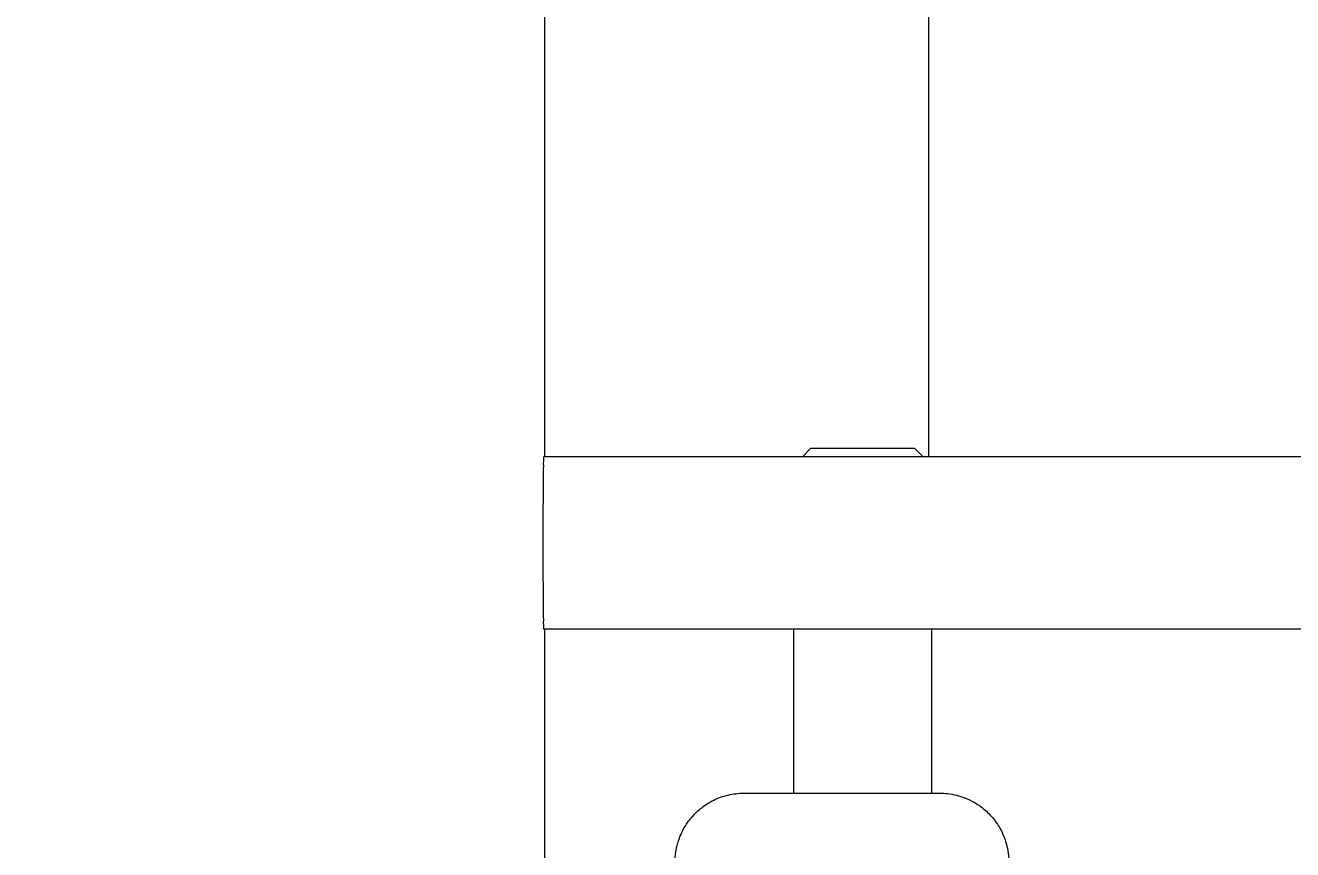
# Model space of a CAD drawing. Extents: x -5598 to 26293, y -3808 to 13850.
# Drawn here: x -1489.54 to -1482.19, y 2593.08 to 2597.86 of the extents above; entities that cross this region are included whole.
import ezdxf

# ---------------------------------------------------------------- set-up
doc = ezdxf.new("R2010")
doc.units = 0
doc.header["$LTSCALE"] = 100
doc.header["$MEASUREMENT"] = 0
doc.layers.add('AK', color=7, linetype='Continuous', lineweight=15)
doc.layers.add('OLCU DIS', color=7, linetype='Continuous')
doc.styles.add('olcu', font='romans.shx', dxfattribs={"width": 0.5})
doc.dimstyles.new('1-200', dxfattribs={"dimtxt": 40, "dimasz": 2, "dimexe": 0, "dimexo": 0, "dimgap": 10, "dimtad": 1, "dimdec": 4, "dimrnd": 0.1, "dimzin": 9, "dimdsep": 46, "dimtxsty": 'olcu', "dimblk1": 'SOL', "dimblk2": 'SAG', "dimsah": 1, "dimcen": 0, "dimse1": 1, "dimse2": 1, "dimclre": 13, "dimadec": 0, "dimazin": 0, "dimtfac": 1, "dimtdec": 4, "dimtix": 1, "dimtmove": 2, "dimatfit": 2, "dimldrblk": 'SOL', "dimfxl": 0, "dimtolj": 1, "dimarcsym": 0})

# ---------------------------------------------------------------- blocks, each defined once
blk = doc.blocks.new('SOL')
at = {"color": 0}
for p, q in [((0, 30), (0, -6.962459165720928)), ((7.581908020783771, 0), (-6.967154622002339, 0))]:
    blk.add_line(p, q, dxfattribs=at)
blk.add_circle((0, 0), 3, dxfattribs=at)
blk = doc.blocks.new('SAG')
at = {"color": 0}
for p, q in [((0, -30), (0, 6.962459165720928)), ((7.581908020783771, 0), (-6.967154622002339, 0))]:
    blk.add_line(p, q, dxfattribs=at)
blk.add_circle((0, 0), 3, dxfattribs=at)
blk = doc.blocks.new('*D332')
at = {"layer": 'OLCU DIS', "color": 0, "lineweight": -2, "transparency": 16777216}
blk.add_line((21268, -934.9999999999671), (-2967.999999241584, -934.9999999999671), dxfattribs=at)
at = {"layer": 'OLCU DIS', "color": 0, "lineweight": -2, "transparency": 16777216, "xscale": 2, "yscale": 2, "zscale": 2, "rotation": 180}
blk.add_blockref('SAG', (-2969.999999241584, -934.9999999999671), dxfattribs=at)
at = {"layer": 'OLCU DIS', "color": 0, "lineweight": -2, "transparency": 16777216, "xscale": 2, "yscale": 2, "zscale": 2}
blk.add_blockref('SOL', (21270, -934.9999999999671), dxfattribs=at)
at = {"layer": 'OLCU DIS', "color": 0, "transparency": 16777216, "insert": (9295.637683253217, -904.9999999999671), "char_height": 40, "attachment_point": 5, "style": 'olcu'}
blk.add_mtext('\\A1;24240', dxfattribs=at)
blk = doc.blocks.new('OVEN TROLLEY')
at = {"layer": 'AK'}
for p, q in [((45.99783232961214, -5.416554677847216), (45.99783232961214, -14.9173121060594)), ((46.99795014032257, -5.416554677847216), (46.99795014032257, -14.91731210605928)), ((47.94806206048803, -13.75500182834219), (47.94806206048803, -12.62041856328721)), ((45.99783232961214, -12.68402002697098), (23.99524049405579, -12.6840200269711)), ((47.94806206048803, -12.66722269415618), (46.99795014032257, -12.66722269415618)), ((45.99783232961214, -12.71722858470161), (45.94782643906672, -12.76723447524705)), ((45.94782643906672, -13.36726860898773), (45.94782643906672, -12.76724589971115)), ((45.99783232961214, -13.41731105217468), (45.94782643906672, -13.36730516165255)), ((47.94806206048803, -13.46731694272012), (46.99795014032257, -13.46731694272012)), ((23.99524049405579, -14.91206985566532), (45.99783232961214, -14.91206985566532)), ((46.99795014032257, -14.91206985566532), (50.44835658724775, -14.91207556783911))]:
    blk.add_line(p, q, dxfattribs=at)
for points, start_tangent, end_tangent in [([(47.94806206048803, -12.62041856328721), (47.95073905944025, -12.57421236833318), (47.95985961406847, -12.52397463162197), (47.97532507761514, -12.4752526070572), (48.00069066508999, -12.422062891128), (48.02779182977371, -12.38074082488879), (48.08068077092172, -12.3228619955596), (48.12754118441931, -12.2866248814505), (48.15979303834627, -12.26741003311463), (48.18265919690599, -12.25612083867884), (48.19954990958228, -12.24890223023237), (48.21254014890278, -12.24395828646368), (48.23328467292583, -12.23710299254151), (48.25705702385755, -12.2307412502937), (48.27724260778029, -12.2265302898711), (48.29281155537444, -12.22399660515361), (48.30605726118061, -12.22230838878306), (48.31662611216904, -12.22125071870391), (48.32644710791634, -12.22047535075103), (48.3354255502985, -12.21991420664119), (48.34436091674149, -12.21946460268225), (48.35398101520818, -12.21906838362338), (48.36493497067692, -12.21869378375117), (48.37792560204967, -12.21832085006167), (48.39377868623103, -12.21793608939037), (48.41345303156992, -12.21753097226599), (48.43814412771585, -12.21709950271747), (48.4693749722386, -12.21663780970255), (48.50912875686196, -12.2161442656884), (48.55995587913218, -12.21562115192637), (48.61993710148942, -12.21511597718336), (48.68516336642766, -12.21466984186543), (48.75500064879304, -12.21428589451818), (48.82877829493361, -12.21396708145039), (48.90576978166915, -12.21371609239134), (48.98520695473404, -12.2135351532255), (49.05048957756378, -12.21344142091686)], (-1.8e-15, 1.064316900599999), (1.064316333899999, 0.0011375146000018)), ([(49.14820343332245, -14.16203100347184), (49.06533858286581, -14.16199362043983), (48.98333241606029, -14.1618818300193), (48.90303238744979, -14.16169669508224), (48.82526468341836, -14.16143994709705), (48.75082331746249, -14.16111391842128), (48.6804578077457, -14.16072142069447), (48.61484534431371, -14.16026541936435), (48.55715805494114, -14.15977298585926), (48.51130758851638, -14.15930076922518), (48.47488788776661, -14.15885655201271), (48.44578999626115, -14.15844139448597), (48.42239973657421, -14.15805411014003), (48.40346748642048, -14.15769207748803), (48.38801258339651, -14.1573515778756), (48.37526142321882, -14.15702803713498), (48.36458222023781, -14.15671552956337), (48.35545552913696, -14.15640653417199), (48.34743244579874, -14.15609073309451), (48.34011688929183, -14.15575380226357), (48.33314908701582, -14.15537553884781), (48.32614148355184, -14.15492363338114), (48.31879032935819, -14.15435674072933), (48.31126316179859, -14.15366367282104), (48.30304029754492, -14.15276398834533), (48.29369874663541, -14.15155002385143), (48.28456634950714, -14.15015768796434), (48.27155956270268, -14.14781206914915), (48.25881603805453, -14.14508877597973), (48.24189269467603, -14.14080088048933), (48.22478894527865, -14.13566083587932), (48.20656694553907, -14.12925269316179), (48.18532131448715, -14.12049842743431), (48.16753405320319, -14.11203586506883), (48.14367350502275, -14.09891894931206), (48.11059227315115, -14.07694902332719), (48.08621256930643, -14.05744047878534), (48.05714541365738, -14.02958072224851), (48.03415177295107, -14.0029541903524), (48.01052483927322, -13.96967093868875), (47.98825782678921, -13.92978704961706), (47.97211494534836, -13.89163659111352), (47.95904538389856, -13.84810616661559), (47.95103471802428, -13.80368378792184), (47.94806206048803, -13.75500182834219)], (-1.142624535599997, -2.1e-15), (-2.1e-15, 1.142624535599997)), ([(45.99783232961214, -14.9173121060594), (46.00341757439887, -14.917962493922), (46.02004854372341, -14.91859835333878), (46.04735372906437, -14.91920547996415), (46.08472317781422, -14.91977031187843), (46.13132211828484, -14.92028023143063), (46.18610960707871, -14.92072384807966), (46.24786178228111, -14.92109125199488), (46.31519920217701, -14.92137423594238), (46.38661766028358, -14.92156647871002), (46.46052178608385, -14.92166368578319), (46.53526068371126, -14.92166368578319), (46.60916480962746, -14.92156647871002), (46.68058326762991, -14.92137423594249), (46.74792068763043, -14.92109125199488), (46.80967286272777, -14.92072384807966), (46.86446035151027, -14.92028023143052), (46.91105929196907, -14.91977031187843), (46.94842874071889, -14.91920547996403), (46.9757339261881, -14.91859835333878), (46.99236489551263, -14.917962493922), (46.99795014032257, -14.91731210605928)], (1.4e-15, -0.8001079952000001), (-1.4e-15, 0.8001079952000001))]:
    blk.add_spline(points, degree=3, dxfattribs=dict(at, start_tangent=start_tangent, end_tangent=end_tangent))

msp = doc.modelspace()

# ---------------------------------------------------------------- block references
at = {"layer": 'AK', "rotation": 270}
msp.add_blockref('OVEN TROLLEY', (-1471.616961203865, 2641.352691114961), dxfattribs=at)

# ---------------------------------------------------------------- dimensions: what is measured, and where the dimension line sits
at = {"layer": 'OLCU DIS', "color": 7}
dim = msp.add_linear_dim(base=(-2969.999999241584, -934.9999999999671), p1=(21270, -634.9999999999673), p2=(-2969.999999241583, 7534.999999997421), dimstyle='1-200', dxfattribs=at)
dim.commit()
dim.dimension.update_dxf_attribs({"geometry": '*D332', "text_midpoint": (9295.637683253217, -904.9999999999671), "dimtype": 160})

doc.saveas('drawing.dxf')
